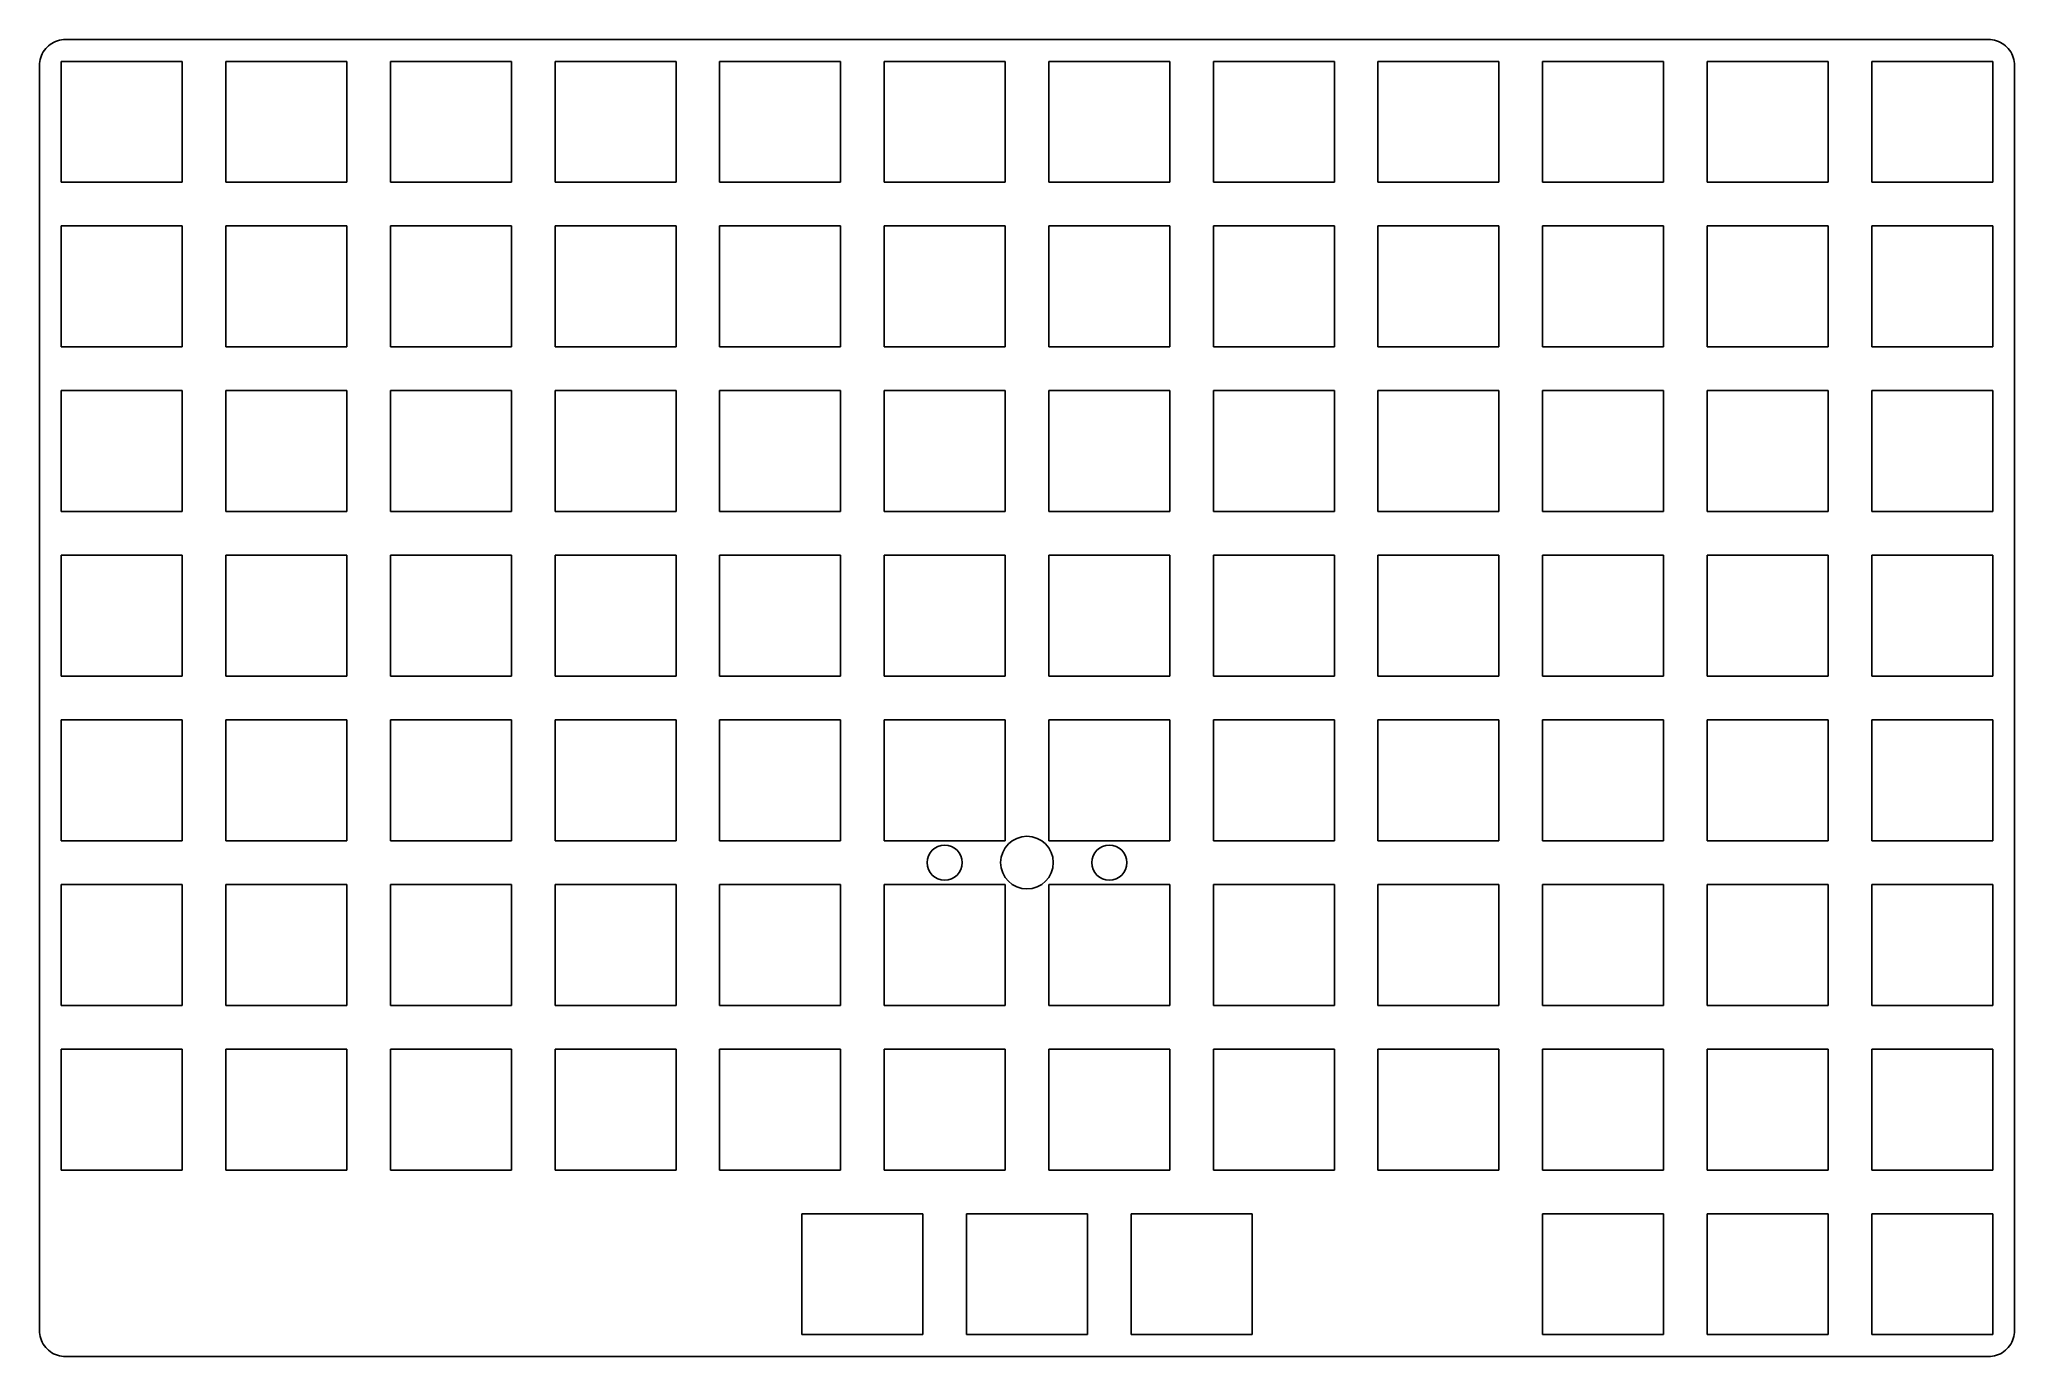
# Model space of a CAD drawing. Extents: x 0 to 229, y 0 to 153.
import ezdxf

# ---------------------------------------------------------------- set-up
doc = ezdxf.new("R2010")
doc.units = 0
doc.header["$MEASUREMENT"] = 0

msp = doc.modelspace()

# ---------------------------------------------------------------- linework, layer by layer
at = {"color": 0}
for p, q in [((0.323839, 150.805), (0.421679, 151.019)), ((0.421679, 151.019), (0.537436, 151.226)), ((0.537436, 151.226), (0.666972, 151.422)), ((0.666972, 151.422), (0.813043, 151.606)), ((0.813043, 151.606), (0.972894, 151.78)), ((0.972894, 151.78), (1.14653, 151.94)), ((1.14653, 151.94), (1.33119, 152.086)), ((1.33119, 152.086), (1.52687, 152.215)), ((1.52687, 152.215), (1.73357, 152.331)), ((1.73357, 152.331), (1.94717, 152.429)), ((1.94717, 152.429), (2.16765, 152.511)), ((2.16765, 152.511), (2.39503, 152.575)), ((2.39503, 152.575), (2.62516, 152.622)), ((2.62516, 152.622), (2.85943, 152.648)), ((2.85943, 152.648), (3.09507, 152.658)), ((3.09507, 152.658), (225.697, 152.658)), ((225.697, 152.658), (225.932, 152.648)), ((225.932, 152.648), (226.165, 152.622)), ((226.165, 152.622), (226.397, 152.575)), ((226.397, 152.575), (226.624, 152.511)), ((226.624, 152.511), (226.844, 152.429)), ((226.844, 152.429), (227.058, 152.331)), ((227.058, 152.331), (227.263, 152.215)), ((227.263, 152.215), (227.459, 152.086)), ((227.459, 152.086), (227.645, 151.94)), ((227.645, 151.94), (227.817, 151.78)), ((227.817, 151.78), (227.977, 151.606)), ((227.977, 151.606), (228.123, 151.422)), ((228.123, 151.422), (228.254, 151.226)), ((228.254, 151.226), (228.37, 151.019)), ((228.37, 151.019), (228.468, 150.805)), ((0.095085, 149.658), (0.104731, 149.894)), ((0.095085, 3.25768), (0.095085, 149.658)), ((0.104731, 149.894), (0.130914, 150.128)), ((0.130914, 150.128), (0.177767, 150.358)), ((0.177767, 150.358), (0.241157, 150.585)), ((0.241157, 150.585), (0.323839, 150.805)), ((2.62103, 150.132), (16.6205, 150.132)), ((2.62103, 136.132), (2.62103, 150.132)), ((16.6205, 150.132), (16.6205, 136.132)), ((21.671, 150.132), (35.6704, 150.132)), ((21.671, 136.132), (21.671, 150.132)), ((35.6704, 150.132), (35.6704, 136.132)), ((40.7211, 150.132), (54.7204, 150.132)), ((40.7211, 136.132), (40.7211, 150.132)), ((54.7204, 150.132), (54.7204, 136.132)), ((59.7711, 150.132), (73.7704, 150.132)), ((59.7711, 136.132), (59.7711, 150.132)), ((73.7704, 150.132), (73.7704, 136.132)), ((78.8211, 150.132), (92.8204, 150.132)), ((78.8211, 136.132), (78.8211, 150.132)), ((92.8204, 150.132), (92.8204, 136.132)), ((97.8697, 150.132), (111.869, 150.132)), ((97.8697, 136.132), (97.8697, 150.132)), ((111.869, 150.132), (111.869, 136.132)), ((116.92, 150.132), (130.92, 150.132)), ((116.92, 136.132), (116.92, 150.132)), ((130.92, 150.132), (130.92, 136.132)), ((135.971, 150.132), (149.97, 150.132)), ((135.971, 136.132), (135.971, 150.132)), ((149.97, 150.132), (149.97, 136.132)), ((155.021, 150.132), (169.02, 150.132)), ((155.021, 136.132), (155.021, 150.132)), ((169.02, 150.132), (169.02, 136.132)), ((174.071, 150.132), (188.07, 150.132)), ((174.071, 136.132), (174.071, 150.132)), ((188.07, 150.132), (188.07, 136.132)), ((193.121, 150.132), (207.12, 150.132)), ((193.121, 136.132), (193.121, 150.132)), ((207.12, 150.132), (207.12, 136.132)), ((212.171, 150.132), (226.17, 150.132)), ((212.171, 136.132), (212.171, 150.132)), ((226.17, 150.132), (226.17, 136.132)), ((228.468, 150.805), (228.549, 150.585)), ((228.549, 150.585), (228.614, 150.358)), ((228.614, 150.358), (228.659, 150.128)), ((228.659, 150.128), (228.687, 149.894)), ((228.687, 149.894), (228.696, 149.658)), ((228.696, 149.658), (228.696, 3.2563)), ((16.6205, 136.132), (2.62103, 136.132)), ((35.6704, 136.132), (21.671, 136.132)), ((54.7204, 136.132), (40.7211, 136.132)), ((73.7704, 136.132), (59.7711, 136.132)), ((92.8204, 136.132), (78.8211, 136.132)), ((111.869, 136.132), (97.8697, 136.132)), ((130.92, 136.132), (116.92, 136.132)), ((149.97, 136.132), (135.971, 136.132)), ((169.02, 136.132), (155.021, 136.132)), ((188.07, 136.132), (174.071, 136.132)), ((207.12, 136.132), (193.121, 136.132)), ((226.17, 136.132), (212.171, 136.132)), ((2.62103, 131.082), (16.6205, 131.082)), ((2.62103, 117.082), (2.62103, 131.082)), ((16.6205, 131.082), (16.6205, 117.082)), ((21.671, 131.082), (35.6704, 131.082)), ((21.671, 117.082), (21.671, 131.082)), ((35.6704, 131.082), (35.6704, 117.082)), ((40.7211, 131.082), (54.7204, 131.082)), ((40.7211, 117.082), (40.7211, 131.082)), ((54.7204, 131.082), (54.7204, 117.082)), ((59.7711, 131.082), (73.7704, 131.082)), ((59.7711, 117.082), (59.7711, 131.082)), ((73.7704, 131.082), (73.7704, 117.082)), ((78.8211, 131.082), (92.8204, 131.082)), ((78.8211, 117.082), (78.8211, 131.082)), ((92.8204, 131.082), (92.8204, 117.082)), ((97.8697, 131.082), (111.869, 131.082)), ((97.8697, 117.082), (97.8697, 131.082)), ((111.869, 131.082), (111.869, 117.082)), ((116.92, 131.082), (130.92, 131.082)), ((116.92, 117.082), (116.92, 131.082)), ((130.92, 131.082), (130.92, 117.082)), ((135.971, 131.082), (149.97, 131.082)), ((135.971, 117.082), (135.971, 131.082)), ((149.97, 131.082), (149.97, 117.082)), ((155.021, 131.082), (169.02, 131.082)), ((155.021, 117.082), (155.021, 131.082)), ((169.02, 131.082), (169.02, 117.082)), ((174.071, 131.082), (188.07, 131.082)), ((174.071, 117.082), (174.071, 131.082)), ((188.07, 131.082), (188.07, 117.082)), ((193.121, 131.082), (207.12, 131.082)), ((193.121, 117.082), (193.121, 131.082)), ((207.12, 131.082), (207.12, 117.082)), ((212.171, 131.082), (226.17, 131.082)), ((212.171, 117.082), (212.171, 131.082)), ((226.17, 131.082), (226.17, 117.082)), ((16.6205, 117.082), (2.62103, 117.082)), ((35.6704, 117.082), (21.671, 117.082)), ((54.7204, 117.082), (40.7211, 117.082)), ((73.7704, 117.082), (59.7711, 117.082)), ((92.8204, 117.082), (78.8211, 117.082)), ((111.869, 117.082), (97.8697, 117.082)), ((130.92, 117.082), (116.92, 117.082)), ((149.97, 117.082), (135.971, 117.082)), ((169.02, 117.082), (155.021, 117.082)), ((188.07, 117.082), (174.071, 117.082)), ((207.12, 117.082), (193.121, 117.082)), ((226.17, 117.082), (212.171, 117.082)), ((2.62103, 112.032), (16.6205, 112.032)), ((2.62103, 98.0324), (2.62103, 112.032)), ((16.6205, 112.032), (16.6205, 98.0324)), ((21.671, 112.032), (35.6704, 112.032)), ((21.671, 98.0324), (21.671, 112.032)), ((35.6704, 112.032), (35.6704, 98.0324)), ((40.7211, 112.032), (54.7204, 112.032)), ((40.7211, 98.0324), (40.7211, 112.032)), ((54.7204, 112.032), (54.7204, 98.0324)), ((59.7711, 112.032), (73.7704, 112.032)), ((59.7711, 98.0324), (59.7711, 112.032)), ((73.7704, 112.032), (73.7704, 98.0324)), ((78.8211, 112.032), (92.8204, 112.032)), ((78.8211, 98.0324), (78.8211, 112.032)), ((92.8204, 112.032), (92.8204, 98.0324)), ((97.8697, 112.032), (111.869, 112.032)), ((97.8697, 98.0324), (97.8697, 112.032)), ((111.869, 112.032), (111.869, 98.0324)), ((116.92, 112.032), (130.92, 112.032)), ((116.92, 98.0324), (116.92, 112.032)), ((130.92, 112.032), (130.92, 98.0324)), ((135.971, 112.032), (149.97, 112.032)), ((135.971, 98.0324), (135.971, 112.032)), ((149.97, 112.032), (149.97, 98.0324)), ((155.021, 112.032), (169.02, 112.032)), ((155.021, 98.0324), (155.021, 112.032)), ((169.02, 112.032), (169.02, 98.0324)), ((174.071, 112.032), (188.07, 112.032)), ((174.071, 98.0324), (174.071, 112.032)), ((188.07, 112.032), (188.07, 98.0324)), ((193.121, 112.032), (207.12, 112.032)), ((193.121, 98.0324), (193.121, 112.032)), ((207.12, 112.032), (207.12, 98.0324)), ((212.171, 112.032), (226.17, 112.032)), ((212.171, 98.0324), (212.171, 112.032)), ((226.17, 112.032), (226.17, 98.0324)), ((16.6205, 98.0324), (2.62103, 98.0324)), ((35.6704, 98.0324), (21.671, 98.0324)), ((54.7204, 98.0324), (40.7211, 98.0324)), ((73.7704, 98.0324), (59.7711, 98.0324)), ((92.8204, 98.0324), (78.8211, 98.0324)), ((111.869, 98.0324), (97.8697, 98.0324)), ((130.92, 98.0324), (116.92, 98.0324)), ((149.97, 98.0324), (135.971, 98.0324)), ((169.02, 98.0324), (155.021, 98.0324)), ((188.07, 98.0324), (174.071, 98.0324)), ((207.12, 98.0324), (193.121, 98.0324)), ((226.17, 98.0324), (212.171, 98.0324)), ((2.62103, 92.9816), (16.6205, 92.9816)), ((2.62103, 78.9824), (2.62103, 92.9816)), ((16.6205, 92.9816), (16.6205, 78.9824)), ((21.671, 92.9816), (35.6704, 92.9816)), ((21.671, 78.9824), (21.671, 92.9816)), ((35.6704, 92.9816), (35.6704, 78.9824)), ((40.7211, 92.9816), (54.7204, 92.9816)), ((40.7211, 78.9824), (40.7211, 92.9816)), ((54.7204, 92.9816), (54.7204, 78.9824)), ((59.7711, 92.9816), (73.7704, 92.9816)), ((59.7711, 78.9824), (59.7711, 92.9816)), ((73.7704, 92.9816), (73.7704, 78.9824)), ((78.8211, 92.9816), (92.8204, 92.9816)), ((78.8211, 78.9824), (78.8211, 92.9816)), ((92.8204, 92.9816), (92.8204, 78.9824)), ((97.8697, 92.9816), (111.869, 92.9816)), ((97.8697, 78.9824), (97.8697, 92.9816)), ((111.869, 92.9816), (111.869, 78.9824)), ((116.92, 92.9816), (130.92, 92.9816)), ((116.92, 78.9824), (116.92, 92.9816)), ((130.92, 92.9816), (130.92, 78.9824)), ((135.971, 92.9816), (149.97, 92.9816)), ((135.971, 78.9824), (135.971, 92.9816)), ((149.97, 92.9816), (149.97, 78.9824)), ((155.021, 92.9816), (169.02, 92.9816)), ((155.021, 78.9824), (155.021, 92.9816)), ((169.02, 92.9816), (169.02, 78.9824)), ((174.071, 92.9816), (188.07, 92.9816)), ((174.071, 78.9824), (174.071, 92.9816)), ((188.07, 92.9816), (188.07, 78.9824)), ((193.121, 92.9816), (207.12, 92.9816)), ((193.121, 78.9824), (193.121, 92.9816)), ((207.12, 92.9816), (207.12, 78.9824)), ((212.171, 92.9816), (226.17, 92.9816)), ((212.171, 78.9824), (212.171, 92.9816)), ((226.17, 92.9816), (226.17, 78.9824)), ((16.6205, 78.9824), (2.62103, 78.9824)), ((35.6704, 78.9824), (21.671, 78.9824)), ((54.7204, 78.9824), (40.7211, 78.9824)), ((73.7704, 78.9824), (59.7711, 78.9824)), ((92.8204, 78.9824), (78.8211, 78.9824)), ((111.869, 78.9824), (97.8697, 78.9824)), ((130.92, 78.9824), (116.92, 78.9824)), ((149.97, 78.9824), (135.971, 78.9824)), ((169.02, 78.9824), (155.021, 78.9824)), ((188.07, 78.9824), (174.071, 78.9824)), ((207.12, 78.9824), (193.121, 78.9824)), ((226.17, 78.9824), (212.171, 78.9824)), ((2.62103, 73.9316), (16.6205, 73.9316)), ((2.62103, 59.9324), (2.62103, 73.9316)), ((16.6205, 73.9316), (16.6205, 59.9324)), ((21.671, 73.9316), (35.6704, 73.9316)), ((21.671, 59.9324), (21.671, 73.9316)), ((35.6704, 73.9316), (35.6704, 59.9324)), ((40.7211, 73.9316), (54.7204, 73.9316)), ((40.7211, 59.9324), (40.7211, 73.9316)), ((54.7204, 73.9316), (54.7204, 59.9324)), ((59.7711, 73.9316), (73.7704, 73.9316)), ((59.7711, 59.9324), (59.7711, 73.9316)), ((73.7704, 73.9316), (73.7704, 59.9324)), ((78.8211, 73.9316), (92.8204, 73.9316)), ((78.8211, 59.9324), (78.8211, 73.9316)), ((92.8204, 73.9316), (92.8204, 59.9324)), ((97.8697, 73.9316), (111.869, 73.9316)), ((97.8697, 59.9324), (97.8697, 73.9316)), ((111.869, 73.9316), (111.869, 59.9324)), ((116.92, 73.9316), (130.92, 73.9316)), ((116.92, 59.9324), (116.92, 73.9316)), ((130.92, 73.9316), (130.92, 59.9324)), ((135.971, 73.9316), (149.97, 73.9316)), ((135.971, 59.9324), (135.971, 73.9316)), ((149.97, 73.9316), (149.97, 59.9324)), ((155.021, 73.9316), (169.02, 73.9316)), ((155.021, 59.9324), (155.021, 73.9316)), ((169.02, 73.9316), (169.02, 59.9324)), ((174.071, 73.9316), (188.07, 73.9316)), ((174.071, 59.9324), (174.071, 73.9316)), ((188.07, 73.9316), (188.07, 59.9324)), ((193.121, 73.9316), (207.12, 73.9316)), ((193.121, 59.9324), (193.121, 73.9316)), ((207.12, 73.9316), (207.12, 59.9324)), ((212.171, 73.9316), (226.17, 73.9316)), ((212.171, 59.9324), (212.171, 73.9316)), ((226.17, 73.9316), (226.17, 59.9324)), ((16.6205, 59.9324), (2.62103, 59.9324)), ((35.6704, 59.9324), (21.671, 59.9324)), ((54.7204, 59.9324), (40.7211, 59.9324)), ((73.7704, 59.9324), (59.7711, 59.9324)), ((92.8204, 59.9324), (78.8211, 59.9324)), ((111.869, 59.9324), (97.8697, 59.9324)), ((130.92, 59.9324), (116.92, 59.9324)), ((149.97, 59.9324), (135.971, 59.9324)), ((169.02, 59.9324), (155.021, 59.9324)), ((188.07, 59.9324), (174.071, 59.9324)), ((207.12, 59.9324), (193.121, 59.9324)), ((226.17, 59.9324), (212.171, 59.9324)), ((2.62103, 54.8831), (16.6205, 54.8831)), ((2.62103, 40.8838), (2.62103, 54.8831)), ((16.6205, 54.8831), (16.6205, 40.8838)), ((21.671, 54.8831), (35.6704, 54.8831)), ((21.671, 40.8838), (21.671, 54.8831)), ((35.6704, 54.8831), (35.6704, 40.8838)), ((40.7211, 54.8831), (54.7204, 54.8831)), ((40.7211, 40.8838), (40.7211, 54.8831)), ((54.7204, 54.8831), (54.7204, 40.8838)), ((59.7711, 54.8831), (73.7704, 54.8831)), ((59.7711, 40.8838), (59.7711, 54.8831)), ((73.7704, 54.8831), (73.7704, 40.8838)), ((78.8211, 54.8831), (92.8204, 54.8831)), ((78.8211, 40.8838), (78.8211, 54.8831)), ((92.8204, 54.8831), (92.8204, 40.8838)), ((97.8697, 54.8831), (111.869, 54.8831)), ((97.8697, 40.8838), (97.8697, 54.8831)), ((111.869, 54.8831), (111.869, 40.8838)), ((116.92, 54.8831), (130.92, 54.8831)), ((116.92, 40.8838), (116.92, 54.8831)), ((130.92, 54.8831), (130.92, 40.8838)), ((135.971, 54.8831), (149.97, 54.8831)), ((135.971, 40.8838), (135.971, 54.8831)), ((149.97, 54.8831), (149.97, 40.8838)), ((155.021, 54.8831), (169.02, 54.8831)), ((155.021, 40.8838), (155.021, 54.8831)), ((169.02, 54.8831), (169.02, 40.8838)), ((174.071, 54.8831), (188.07, 54.8831)), ((174.071, 40.8838), (174.071, 54.8831)), ((188.07, 54.8831), (188.07, 40.8838)), ((193.121, 54.8831), (207.12, 54.8831)), ((193.121, 40.8838), (193.121, 54.8831)), ((207.12, 54.8831), (207.12, 40.8838)), ((212.171, 54.8831), (226.17, 54.8831)), ((212.171, 40.8838), (212.171, 54.8831)), ((226.17, 54.8831), (226.17, 40.8838)), ((16.6205, 40.8838), (2.62103, 40.8838)), ((35.6704, 40.8838), (21.671, 40.8838)), ((54.7204, 40.8838), (40.7211, 40.8838)), ((73.7704, 40.8838), (59.7711, 40.8838)), ((92.8204, 40.8838), (78.8211, 40.8838)), ((111.869, 40.8838), (97.8697, 40.8838)), ((130.92, 40.8838), (116.92, 40.8838)), ((149.97, 40.8838), (135.971, 40.8838)), ((169.02, 40.8838), (155.021, 40.8838)), ((188.07, 40.8838), (174.071, 40.8838)), ((207.12, 40.8838), (193.121, 40.8838)), ((226.17, 40.8838), (212.171, 40.8838)), ((2.62103, 35.833), (16.6205, 35.833)), ((2.62103, 21.8323), (2.62103, 35.833)), ((16.6205, 35.833), (16.6205, 21.8323)), ((21.671, 35.833), (35.6704, 35.833)), ((21.671, 21.8323), (21.671, 35.833)), ((35.6704, 35.833), (35.6704, 21.8323)), ((40.7211, 35.833), (54.7204, 35.833)), ((40.7211, 21.8323), (40.7211, 35.833)), ((54.7204, 35.833), (54.7204, 21.8323)), ((59.7711, 35.833), (73.7704, 35.833)), ((59.7711, 21.8323), (59.7711, 35.833)), ((73.7704, 35.833), (73.7704, 21.8323)), ((78.8211, 35.833), (92.8204, 35.833)), ((78.8211, 21.8323), (78.8211, 35.833)), ((92.8204, 35.833), (92.8204, 21.8323)), ((97.8697, 35.833), (111.869, 35.833)), ((97.8697, 21.8323), (97.8697, 35.833)), ((111.869, 35.833), (111.869, 21.8323)), ((116.92, 35.833), (130.92, 35.833)), ((116.92, 21.8323), (116.92, 35.833)), ((130.92, 35.833), (130.92, 21.8323)), ((135.971, 35.833), (149.97, 35.833)), ((135.971, 21.8323), (135.971, 35.833)), ((149.97, 35.833), (149.97, 21.8323)), ((155.021, 35.833), (169.02, 35.833)), ((155.021, 21.8323), (155.021, 35.833)), ((169.02, 35.833), (169.02, 21.8323)), ((174.071, 35.833), (188.07, 35.833)), ((174.071, 21.8323), (174.071, 35.833)), ((188.07, 35.833), (188.07, 21.8323)), ((193.121, 35.833), (207.12, 35.833)), ((193.121, 21.8323), (193.121, 35.833)), ((207.12, 35.833), (207.12, 21.8323)), ((212.171, 35.833), (226.17, 35.833)), ((212.171, 21.8323), (212.171, 35.833)), ((226.17, 35.833), (226.17, 21.8323)), ((16.6205, 21.8323), (2.62103, 21.8323)), ((35.6704, 21.8323), (21.671, 21.8323)), ((54.7204, 21.8323), (40.7211, 21.8323)), ((73.7704, 21.8323), (59.7711, 21.8323)), ((92.8204, 21.8323), (78.8211, 21.8323)), ((111.869, 21.8323), (97.8697, 21.8323)), ((130.92, 21.8323), (116.92, 21.8323)), ((149.97, 21.8323), (135.971, 21.8323)), ((169.02, 21.8323), (155.021, 21.8323)), ((188.07, 21.8323), (174.071, 21.8323)), ((207.12, 21.8323), (193.121, 21.8323)), ((226.17, 21.8323), (212.171, 21.8323)), ((88.3461, 16.7817), (102.345, 16.7817)), ((88.3461, 2.78226), (88.3461, 16.7817)), ((102.345, 16.7817), (102.345, 2.78226)), ((107.396, 16.7817), (121.395, 16.7817)), ((107.396, 2.78226), (107.396, 16.7817)), ((121.395, 16.7817), (121.395, 2.78226)), ((126.446, 16.7817), (140.445, 16.7817)), ((126.446, 2.78226), (126.446, 16.7817)), ((140.445, 16.7817), (140.445, 2.78226)), ((174.071, 16.7817), (188.07, 16.7817)), ((174.071, 2.78226), (174.071, 16.7817)), ((188.07, 16.7817), (188.07, 2.78226)), ((193.121, 16.7817), (207.12, 16.7817)), ((193.121, 2.78226), (193.121, 16.7817)), ((207.12, 16.7817), (207.12, 2.78226)), ((212.171, 16.7817), (226.17, 16.7817)), ((212.171, 2.78226), (212.171, 16.7817)), ((226.17, 16.7817), (226.17, 2.78226)), ((0.104731, 3.02066), (0.095085, 3.25768)), ((0.130914, 2.78777), (0.104731, 3.02066)), ((0.177767, 2.55626), (0.130914, 2.78777)), ((0.241157, 2.32888), (0.177767, 2.55626)), ((0.323839, 2.1084), (0.241157, 2.32888)), ((102.345, 2.78226), (88.3461, 2.78226)), ((121.395, 2.78226), (107.396, 2.78226)), ((140.445, 2.78226), (126.446, 2.78226)), ((188.07, 2.78226), (174.071, 2.78226)), ((207.12, 2.78226), (193.121, 2.78226)), ((226.17, 2.78226), (212.171, 2.78226)), ((228.549, 2.32888), (228.468, 2.1084)), ((228.614, 2.55626), (228.549, 2.32888)), ((228.659, 2.78777), (228.614, 2.55626)), ((228.687, 3.02066), (228.659, 2.78777)), ((228.696, 3.2563), (228.687, 3.02066)), ((0.421679, 1.8948), (0.323839, 2.1084)), ((0.537436, 1.68947), (0.421679, 1.8948)), ((0.666972, 1.4938), (0.537436, 1.68947)), ((0.813043, 1.30776), (0.666972, 1.4938)), ((0.972894, 1.1355), (0.813043, 1.30776)), ((1.14653, 0.975653), (0.972894, 1.1355)), ((1.33119, 0.829578), (1.14653, 0.975653)), ((1.52687, 0.698666), (1.33119, 0.829578)), ((1.73357, 0.582909), (1.52687, 0.698666)), ((1.94717, 0.485069), (1.73357, 0.582909)), ((2.16765, 0.403765), (1.94717, 0.485069)), ((2.39503, 0.338998), (2.16765, 0.403765)), ((2.62516, 0.293522), (2.39503, 0.338998)), ((2.85943, 0.265961), (2.62516, 0.293522)), ((3.09507, 0.256315), (2.85943, 0.265961)), ((225.697, 0.256315), (3.09507, 0.256315)), ((225.932, 0.265961), (225.697, 0.256315)), ((226.165, 0.293522), (225.932, 0.265961)), ((226.397, 0.338998), (226.165, 0.293522)), ((226.624, 0.403765), (226.397, 0.338998)), ((226.844, 0.485069), (226.624, 0.403765)), ((227.058, 0.582909), (226.844, 0.485069)), ((227.263, 0.698666), (227.058, 0.582909)), ((227.459, 0.829578), (227.263, 0.698666)), ((227.645, 0.975653), (227.459, 0.829578)), ((227.817, 1.1355), (227.645, 0.975653)), ((227.977, 1.30776), (227.817, 1.1355)), ((228.123, 1.4938), (227.977, 1.30776)), ((228.254, 1.68947), (228.123, 1.4938)), ((228.37, 1.8948), (228.254, 1.68947)), ((228.468, 2.1084), (228.37, 1.8948))]:
    msp.add_line(p, q, dxfattribs=at)
for centre, radius in [((104.8695, 57.40775), 2.032), ((114.3945, 57.40775), 3.048), ((123.9195, 57.40775), 2.032)]:
    msp.add_circle(centre, radius)

doc.saveas('drawing.dxf')
